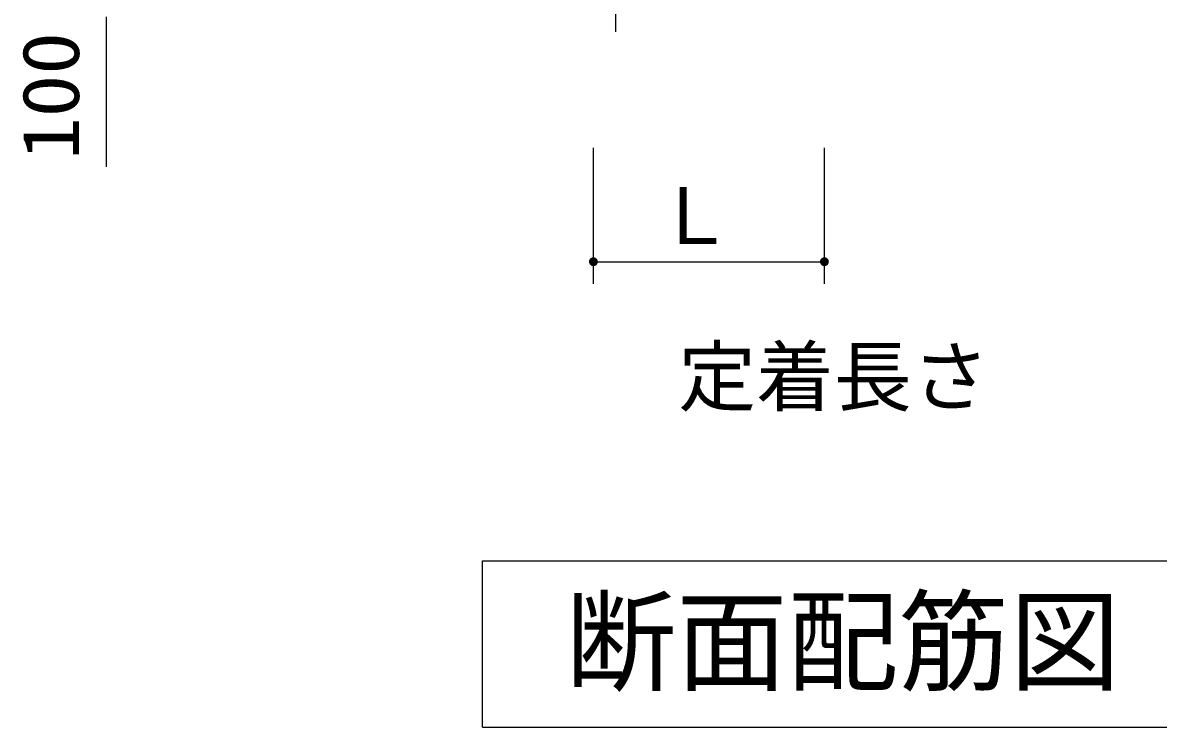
# Model space of a CAD drawing. Units: millimetres, scale not verified. Extents: x -14850 to 14850, y -10500 to 10500.
# Drawn here: x -1922 to 634, y -1757 to -171 of the extents above; entities that cross this region are included whole.
import ezdxf
from ezdxf.enums import TextEntityAlignment as Align

# ---------------------------------------------------------------- set-up
doc = ezdxf.new("R2010")
doc.units = ezdxf.units.MM
doc.header["$LTSCALE"] = 50
doc.linetypes.add('CHAIN2', pattern=[12, 9, -1, 1, -1])
doc.layers.add('0-0_0-2', color=5, linetype='Continuous', lineweight=25)
doc.layers.add('0-2_0-1', color=5, linetype='Continuous', lineweight=25)
doc.styles.add('ＭＳ ゴシック', font='')
doc.styles.get('ＭＳ ゴシック').set_extended_font_data('MS Gothic')

msp = doc.modelspace()

# ---------------------------------------------------------------- linework, layer by layer
at = {"layer": '0-0_0-2', "color": 2}
for p, q in [((-637.53, -759.15), (-637.53, -452.56)), ((-117.53, -759.15), (-117.53, -452.56)), ((-637.53, -709.15), (-117.53, -709.15))]:
    msp.add_line(p, q, dxfattribs=at)
at = {"layer": '0-0_0-2'}
for points in [[(-647.51, -708.53), (-637.53, -709.15), (-647.53, -709.15)], [(-647.53, -709.15), (-637.53, -719.15), (-647.45, -710.41)], [(-647.53, -709.15), (-637.53, -709.15), (-637.53, -719.15)], [(-647.35, -707.28), (-637.53, -709.15), (-647.51, -708.53)], [(-647.45, -710.41), (-638.16, -719.13), (-647.21, -711.64)], [(-647.45, -710.41), (-637.53, -719.15), (-638.16, -719.13)], [(-647.04, -706.06), (-637.53, -709.15), (-647.35, -707.28)], [(-647.21, -711.64), (-639.4, -718.98), (-646.83, -712.83)], [(-647.21, -711.64), (-638.16, -719.13), (-639.4, -718.98)], [(-646.58, -704.9), (-637.53, -709.15), (-647.04, -706.06)], [(-646.83, -712.83), (-640.62, -718.66), (-646.29, -713.97)], [(-646.83, -712.83), (-639.4, -718.98), (-640.62, -718.66)], [(-645.97, -703.79), (-637.53, -709.15), (-646.58, -704.9)], [(-646.29, -713.97), (-641.79, -718.2), (-645.62, -715.03)], [(-646.29, -713.97), (-640.62, -718.66), (-641.79, -718.2)], [(-645.23, -702.78), (-637.53, -709.15), (-645.97, -703.79)], [(-645.62, -715.03), (-642.89, -717.6), (-644.82, -716)], [(-645.62, -715.03), (-641.79, -718.2), (-642.89, -717.6)], [(-644.37, -701.86), (-637.53, -709.15), (-645.23, -702.78)], [(-644.37, -701.86), (-637.53, -699.15), (-637.53, -709.15)], [(-643.41, -701.06), (-637.53, -699.15), (-644.37, -701.86)], [(-642.35, -700.39), (-637.53, -699.15), (-643.41, -701.06)], [(-641.21, -699.86), (-637.53, -699.15), (-642.35, -700.39)], [(-640.02, -699.47), (-637.53, -699.15), (-641.21, -699.86)], [(-638.78, -699.23), (-637.53, -699.15), (-640.02, -699.47)], [(-637.53, -699.15), (-627.53, -709.15), (-637.53, -709.15)], [(-637.53, -699.15), (-627.61, -707.9), (-627.53, -709.15)], [(-636.9, -699.17), (-627.61, -707.9), (-637.53, -699.15)], [(-637.53, -709.15), (-636.28, -719.07), (-637.53, -719.15)], [(-637.53, -709.15), (-635.04, -718.84), (-636.28, -719.07)], [(-637.53, -709.15), (-633.85, -718.45), (-635.04, -718.84)], [(-637.53, -709.15), (-632.71, -717.92), (-633.85, -718.45)], [(-637.53, -709.15), (-631.65, -717.24), (-632.71, -717.92)], [(-637.53, -709.15), (-630.68, -716.44), (-631.65, -717.24)], [(-637.53, -709.15), (-629.82, -715.53), (-630.68, -716.44)], [(-627.53, -709.15), (-629.82, -715.53), (-637.53, -709.15)], [(-636.9, -699.17), (-627.84, -706.67), (-627.61, -707.9)], [(-635.66, -699.33), (-627.84, -706.67), (-636.9, -699.17)], [(-635.66, -699.33), (-628.23, -705.47), (-627.84, -706.67)], [(-634.44, -699.64), (-628.23, -705.47), (-635.66, -699.33)], [(-634.44, -699.64), (-628.77, -704.34), (-628.23, -705.47)], [(-633.27, -700.1), (-628.77, -704.34), (-634.44, -699.64)], [(-633.27, -700.1), (-629.44, -703.28), (-628.77, -704.34)], [(-632.17, -700.71), (-629.44, -703.28), (-633.27, -700.1)], [(-632.17, -700.71), (-630.24, -702.31), (-629.44, -703.28)], [(-631.15, -701.45), (-630.24, -702.31), (-632.17, -700.71)], [(-627.53, -709.15), (-629.09, -714.51), (-629.82, -715.53)], [(-627.53, -709.15), (-628.48, -713.41), (-629.09, -714.51)], [(-627.53, -709.15), (-628.02, -712.24), (-628.48, -713.41)], [(-627.53, -709.15), (-627.71, -711.03), (-628.02, -712.24)], [(-627.53, -709.15), (-627.55, -709.78), (-627.71, -711.03)], [(-127.51, -708.53), (-117.53, -709.15), (-127.53, -709.15)], [(-127.53, -709.15), (-117.53, -709.15), (-127.45, -710.41)], [(-127.35, -707.28), (-117.53, -709.15), (-127.51, -708.53)], [(-127.45, -710.41), (-117.53, -709.15), (-127.21, -711.64)], [(-127.35, -707.28), (-117.53, -699.15), (-117.53, -709.15)], [(-127.04, -706.06), (-117.53, -699.15), (-127.35, -707.28)], [(-127.21, -711.64), (-117.53, -709.15), (-126.83, -712.83)], [(-126.58, -704.9), (-117.53, -699.15), (-127.04, -706.06)], [(-126.83, -712.83), (-117.53, -709.15), (-126.29, -713.97)], [(-125.97, -703.79), (-117.53, -699.15), (-126.58, -704.9)], [(-126.29, -713.97), (-117.53, -709.15), (-125.62, -715.03)], [(-125.23, -702.78), (-117.53, -699.15), (-125.97, -703.79)], [(-125.62, -715.03), (-117.53, -709.15), (-124.82, -716)], [(-124.37, -701.86), (-117.53, -699.15), (-125.23, -702.78)], [(-124.82, -716), (-117.53, -709.15), (-123.9, -716.86)], [(-123.41, -701.06), (-117.53, -699.15), (-124.37, -701.86)], [(-123.9, -716.86), (-117.53, -709.15), (-122.89, -717.6)], [(-122.35, -700.39), (-117.53, -699.15), (-123.41, -701.06)], [(-122.89, -717.6), (-117.53, -709.15), (-121.79, -718.2)], [(-121.21, -699.86), (-117.53, -699.15), (-122.35, -700.39)], [(-121.79, -718.2), (-117.53, -709.15), (-117.53, -719.15)], [(-120.02, -699.47), (-117.53, -699.15), (-121.21, -699.86)], [(-118.78, -699.23), (-117.53, -699.15), (-120.02, -699.47)], [(-117.53, -699.15), (-107.53, -709.15), (-117.53, -709.15)], [(-117.53, -699.15), (-107.61, -707.9), (-107.53, -709.15)], [(-117.53, -699.15), (-107.84, -706.67), (-107.61, -707.9)], [(-117.53, -699.15), (-108.23, -705.47), (-107.84, -706.67)], [(-117.53, -699.15), (-108.77, -704.34), (-108.23, -705.47)], [(-117.53, -699.15), (-109.44, -703.28), (-108.77, -704.34)], [(-117.53, -699.15), (-110.24, -702.31), (-109.44, -703.28)], [(-117.53, -699.15), (-111.15, -701.45), (-110.24, -702.31)], [(-117.53, -699.15), (-112.17, -700.71), (-111.15, -701.45)], [(-117.53, -699.15), (-113.27, -700.1), (-112.17, -700.71)], [(-117.53, -699.15), (-114.44, -699.64), (-113.27, -700.1)], [(-116.9, -699.17), (-114.44, -699.64), (-117.53, -699.15)], [(-117.53, -709.15), (-116.28, -719.07), (-117.53, -719.15)], [(-117.53, -709.15), (-115.04, -718.84), (-116.28, -719.07)], [(-117.53, -709.15), (-113.85, -718.45), (-115.04, -718.84)], [(-117.53, -709.15), (-112.71, -717.92), (-113.85, -718.45)], [(-117.53, -709.15), (-111.65, -717.24), (-112.71, -717.92)], [(-117.53, -709.15), (-110.68, -716.44), (-111.65, -717.24)], [(-117.53, -709.15), (-109.82, -715.53), (-110.68, -716.44)], [(-117.53, -709.15), (-109.09, -714.51), (-109.82, -715.53)], [(-117.53, -709.15), (-108.48, -713.41), (-109.09, -714.51)], [(-117.53, -709.15), (-108.02, -712.24), (-108.48, -713.41)], [(-117.53, -709.15), (-107.71, -711.03), (-108.02, -712.24)], [(-117.53, -709.15), (-107.55, -709.78), (-107.71, -711.03)], [(-107.53, -709.15), (-107.55, -709.78), (-117.53, -709.15)], [(-116.9, -699.17), (-115.66, -699.33), (-114.44, -699.64)], [(-644.82, -716), (-642.89, -717.6), (-643.9, -716.86)], [(-121.79, -718.2), (-117.53, -719.15), (-120.62, -718.66)], [(-120.62, -718.66), (-118.16, -719.13), (-119.4, -718.98)], [(-120.62, -718.66), (-117.53, -719.15), (-118.16, -719.13)]]:
    msp.add_solid(points, dxfattribs=at)
at = {"layer": '0-2_0-1', "color": 2, "linetype": 'CHAIN2'}
msp.add_line((-587.53, 2509.02), (-587.53, -191.71), dxfattribs=at)
at = {"layer": '0-2_0-1', "color": 2}
msp.add_line((-1734.19, -158.12), (-1734.19, -495.66), dxfattribs=at)
at = {"layer": '0-2_0-1', "color": 3}
for p, q in [((-887.53, -1382.49), (2312.48, -1382.49)), ((-887.53, -1757.49), (-887.53, -1382.49)), ((-887.53, -1757.49), (2312.48, -1757.49))]:
    msp.add_line(p, q, dxfattribs=at)

# ---------------------------------------------------------------- texts
at = {"layer": '0-0_0-2', "color": 4, "style": 'ＭＳ ゴシック'}
for s, p in [('Ｌ', (-496.65, -708.03)), ('定着長さ', (-446.45, -1070.56))]:
    msp.add_text(s, height=128.4, dxfattribs=at).set_placement(p, align=Align.BOTTOM_LEFT)
at = {"layer": '0-2_0-1', "color": 4, "style": 'ＭＳ ゴシック', "width": 1.1}
msp.add_text('100', height=128.4, rotation=90, dxfattribs=at).set_placement((-1756.97, -480.24), align=Align.BOTTOM_LEFT)
at = {"layer": '0-2_0-1', "color": 4, "style": 'ＭＳ ゴシック'}
msp.add_text('断面配筋図', height=183.3, dxfattribs=at).set_placement((-701.09, -1710.84), align=Align.BOTTOM_LEFT)

doc.saveas('drawing.dxf')
